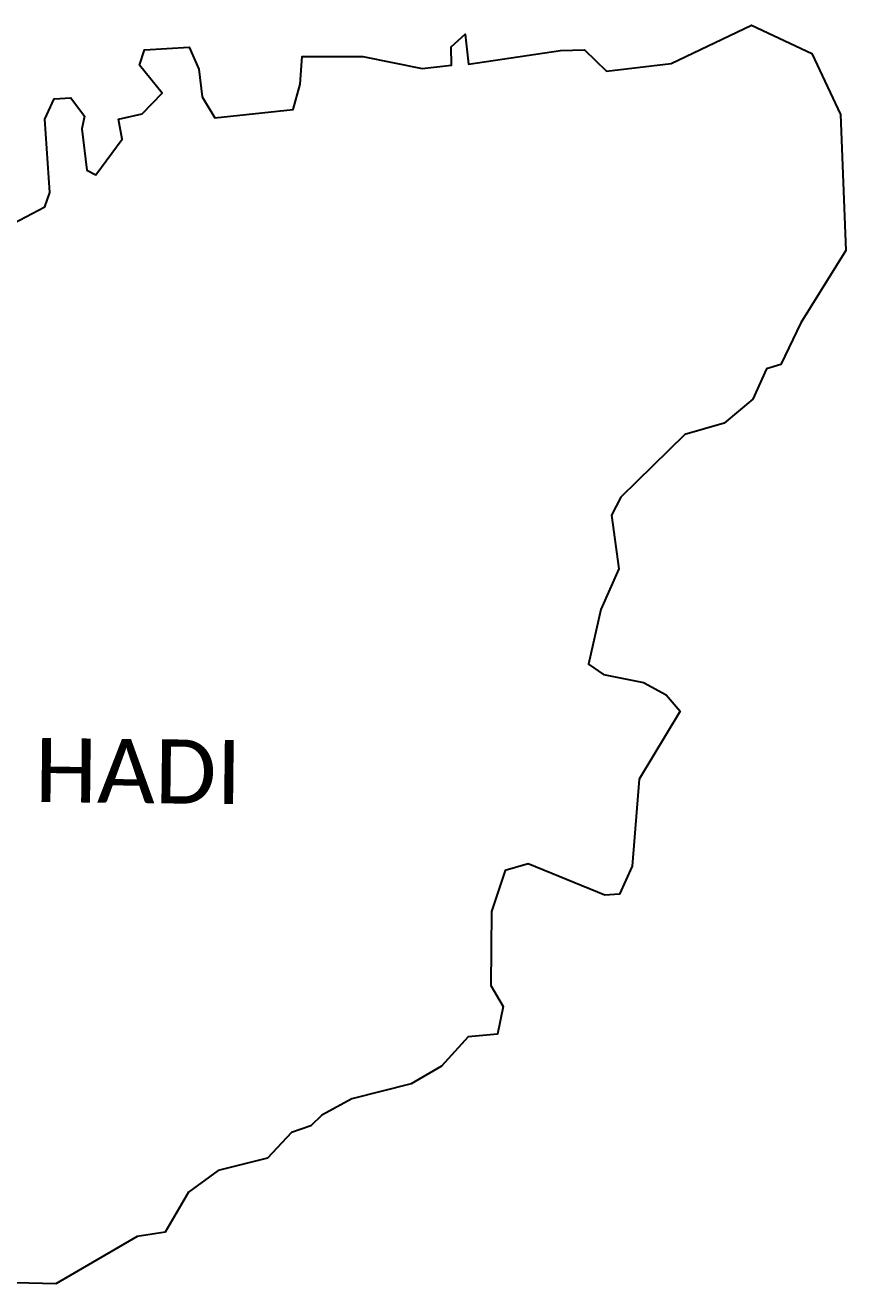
# Model space of a CAD drawing. Header units: metres. Extents: x 334231 to 338331, y 1782039 to 1785453.
# Drawn here: x 336267 to 338331, y 1782287 to 1785453 of the extents above; entities that cross this region are included whole.
import ezdxf

# ---------------------------------------------------------------- set-up
doc = ezdxf.new("R2010")
doc.units = ezdxf.units.M
doc.layers.add('VILLAGE NAME', color=250, linetype='Continuous')

msp = doc.modelspace()

# ---------------------------------------------------------------- linework, layer by layer
at = {"color": 6}
msp.add_lwpolyline([(336236, 1784954.2), (336316.4, 1784995.7), (336328.7, 1785031.7), (336316, 1785216.3), (336339.8, 1785267.8), (336381.2, 1785270.2), (336416.1, 1785224.1), (336409.1, 1785191.6), (336421.5, 1785088), (336443.9, 1785075.9), (336510.5, 1785165.8), (336501.2, 1785216.4), (336560.8, 1785229.9), (336610.9, 1785282), (336554.1, 1785351.8), (336566.9, 1785390.5), (336679, 1785397.8), (336703, 1785342.4), (336711.7, 1785272.4), (336743.3, 1785219.6), (336940.7, 1785240.3), (336958.6, 1785304), (336963.1, 1785373.8), (337115.9, 1785373.7), (337265.3, 1785343.4), (337339.1, 1785352), (337338.3, 1785398.4), (337373.2, 1785430), (337382, 1785354.3), (337613.1, 1785388.8), (337673.2, 1785390.4), (337729.1, 1785336.9), (337891.5, 1785356), (338093.6, 1785452.7), (338245.3, 1785381.2), (338317.5, 1785228.3), (338330.7, 1784886), (338217.7, 1784703.6), (338167.4, 1784598.9), (338131.3, 1784588.4), (338096.9, 1784512), (338024.5, 1784451.5), (337925.6, 1784422.8), (337764.4, 1784265.2), (337741.6, 1784220.5), (337759.4, 1784085.5), (337714.3, 1783983.3), (337683.9, 1783845.2), (337721.4, 1783819.3), (337821.6, 1783799.3), (337878.5, 1783768.6), (337913.7, 1783727.3), (337810.6, 1783556.3), (337793.5, 1783337.6), (337761.3, 1783267), (337724.6, 1783264.7), (337531.8, 1783342.8), (337473.9, 1783326.2), (337439.1, 1783223.5), (337437.5, 1783037.1), (337469.2, 1782984.4), (337454.2, 1782914.5), (337381, 1782908.3), (337313.8, 1782834.5), (337237.5, 1782789.6), (337088.3, 1782751.6), (337012.7, 1782711), (336985.4, 1782684.2), (336936.3, 1782667), (336876.5, 1782602.9), (336752.4, 1782571.5), (336677.4, 1782517.1), (336618.8, 1782416.4), (336548.5, 1782405.3), (336343.7, 1782286.6), (336242.1, 1782289.2)], dxfattribs=at)

# ---------------------------------------------------------------- texts
at = {"layer": 'VILLAGE NAME', "insert": (336292.2, 1783659.8), "char_height": 161.109, "attachment_point": 1, "rotation": 359.3742}
msp.add_mtext_dynamic_manual_height_columns('{\\fCalibri|b0|i0|c0|p34;HADI}', width=1589.786, gutter_width=805.5, heights=[0], dxfattribs=at)

doc.saveas('drawing.dxf')
